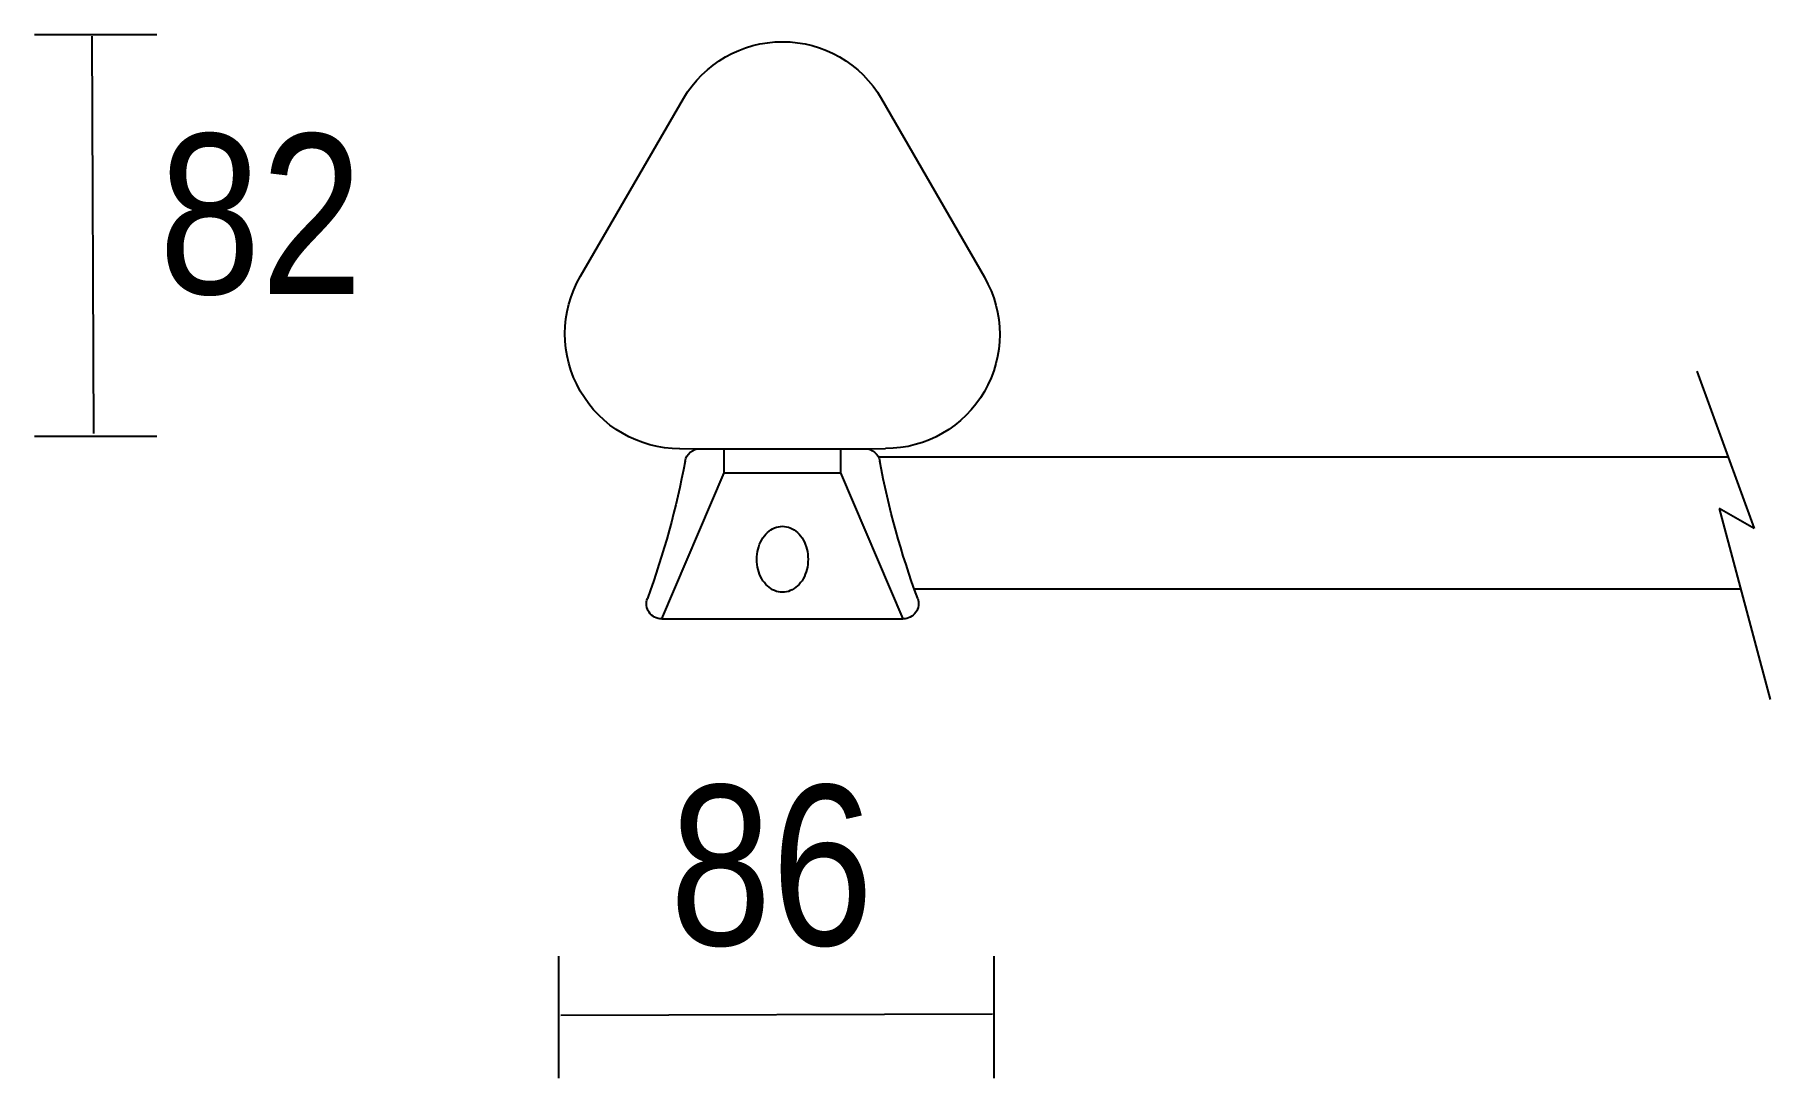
# Model space of a CAD drawing. Extents: x 34 to 145, y 107 to 174.
import ezdxf

# ---------------------------------------------------------------- set-up
doc = ezdxf.new("R2010")
doc.units = 0
doc.layers.add('LIVELLO_1', color=160, linetype='Continuous')
doc.styles.add('STD', font='txt')

# ---------------------------------------------------------------- blocks, each defined once
blk = doc.blocks.new('AI9-BLK1')
at = {"layer": 'LIVELLO_1', "color": 7}
for p, q in [((-55.71, 33.22), (-47.88, 33.22)), ((-51.92, 7.69), (-52.02, 33.12)), ((-20.78, 17.77), (-14.18, 29.14)), ((-1.52, 29.12), (5.07, 17.69)), ((50.67, 11.68), (54.34, 1.61)), ((-55.71, 7.53), (-47.88, 7.53)), ((-14.42, 6.72), (-1.25, 6.73)), ((-13.13, 6.72), (-2.58, 6.72)), ((-11.59, 5.18), (-11.59, 6.72)), ((-4.11, 5.18), (-4.11, 6.72)), ((52.67, 6.18), (-1.66, 6.18)), ((-0.12, -4.17), (-4.11, 5.18)), ((54.34, 1.61), (52.09, 2.9)), ((52.09, 2.9), (55.36, -9.33)), ((53.47, -2.26), (0.58, -2.26)), ((-15.58, -4.17), (-0.16, -4.17)), ((-22.19, -25.75), (-22.19, -33.57)), ((5.68, -25.75), (5.68, -33.57)), ((-22.03, -29.53), (5.59, -29.44))]:
    blk.add_line(p, q, dxfattribs=at)
for points in [[(-15.58, -4.17), (-11.59, 5.18), (-4.11, 5.18)], [(-7.85, 1.76), (-7.72, 1.75), (-7.6, 1.73), (-7.47, 1.7), (-7.35, 1.66), (-7.23, 1.6), (-7.11, 1.53), (-6.99, 1.45), (-6.89, 1.35), (-6.79, 1.25), (-6.69, 1.14), (-6.6, 1.02), (-6.53, 0.88), (-6.45, 0.75), (-6.39, 0.61), (-6.34, 0.45), (-6.29, 0.3), (-6.26, 0.14), (-6.23, -0.03), (-6.22, -0.19), (-6.21, -0.35), (-6.22, -0.52), (-6.23, -0.68), (-6.26, -0.85), (-6.29, -1.01), (-6.34, -1.16), (-6.39, -1.31), (-6.45, -1.46), (-6.53, -1.6), (-6.6, -1.73), (-6.69, -1.85), (-6.79, -1.96), (-6.89, -2.06), (-6.99, -2.15), (-7.11, -2.23), (-7.23, -2.31), (-7.35, -2.36), (-7.47, -2.41), (-7.6, -2.44), (-7.72, -2.46), (-7.85, -2.47), (-7.98, -2.46), (-8.11, -2.44), (-8.24, -2.41), (-8.36, -2.36), (-8.48, -2.31), (-8.6, -2.23), (-8.71, -2.15), (-8.81, -2.06), (-8.92, -1.96), (-9.01, -1.85), (-9.1, -1.73), (-9.18, -1.6), (-9.25, -1.46), (-9.32, -1.31), (-9.37, -1.16), (-9.41, -1.01), (-9.44, -0.85), (-9.47, -0.68), (-9.49, -0.52), (-9.49, -0.35), (-9.49, -0.19), (-9.47, -0.03), (-9.44, 0.14), (-9.41, 0.3), (-9.37, 0.45), (-9.32, 0.61), (-9.25, 0.75), (-9.18, 0.88), (-9.1, 1.02), (-9.01, 1.14), (-8.92, 1.25), (-8.81, 1.35), (-8.71, 1.45), (-8.6, 1.53), (-8.48, 1.6), (-8.36, 1.66), (-8.24, 1.7), (-8.11, 1.73), (-7.98, 1.75), (-7.85, 1.76)]]:
    blk.add_lwpolyline(points, dxfattribs=at)
for points in [[(-14.18, 29.14), (-12.87, 31.39), (-10.46, 32.77), (-7.85, 32.77), (-5.24, 32.77), (-2.82, 31.38), (-1.52, 29.12)], [(-14.42, 6.72), (-17.05, 6.72), (-19.48, 8.12), (-20.79, 10.41), (-22.11, 12.69), (-22.1, 15.49), (-20.78, 17.77)], [(5.07, 17.69), (6.38, 15.43), (6.38, 12.65), (5.07, 10.39), (3.77, 8.12), (1.35, 6.73), (-1.26, 6.73)], [(-15.58, -4.17), (-15.9, -4.17), (-16.2, -4.01), (-16.39, -3.75), (-16.57, -3.49), (-16.61, -3.15), (-16.5, -2.86)], [(0.8, -2.86), (0.9, -3.15), (0.86, -3.49), (0.68, -3.75), (0.49, -4.01), (0.2, -4.17), (-0.12, -4.17)]]:
    blk.add_open_spline(points, degree=3, knots=[0, 0, 0, 0, 1, 1, 1, 2, 2, 2, 2], dxfattribs=at)
for points in [[(-14.08, 5.93), (-14, 6.39), (-13.6, 6.72), (-13.13, 6.72)], [(-2.58, 6.72), (-2.11, 6.72), (-1.7, 6.39), (-1.62, 5.93)], [(-14.08, 5.93), (-14.65, 2.91), (-15.44, 0.02), (-16.5, -2.86)], [(0.8, -2.86), (-0.26, 0.02), (-1.06, 2.91), (-1.62, 5.93)]]:
    blk.add_open_spline(points, degree=3, dxfattribs=at)
at = {"layer": 'LIVELLO_1', "color": 7, "char_height": 10.23, "attachment_point": 1, "style": 'STD'}
for s, insert in [('\\fArial Narrow|b0|i0;\\H10.2300;\\C7;82', (-47.76, 26.86)), ('\\fArial Narrow|b0|i0;\\H10.2300;\\C7;86', (-15.07, -14.82))]:
    blk.add_mtext(s, dxfattribs=dict(at, insert=insert))

msp = doc.modelspace()

# ---------------------------------------------------------------- block references
at = {"layer": 'LIVELLO_1', "color": 7}
msp.add_blockref('AI9-BLK1', (89.30945, 140.635602), dxfattribs=at)

doc.saveas('drawing.dxf')
